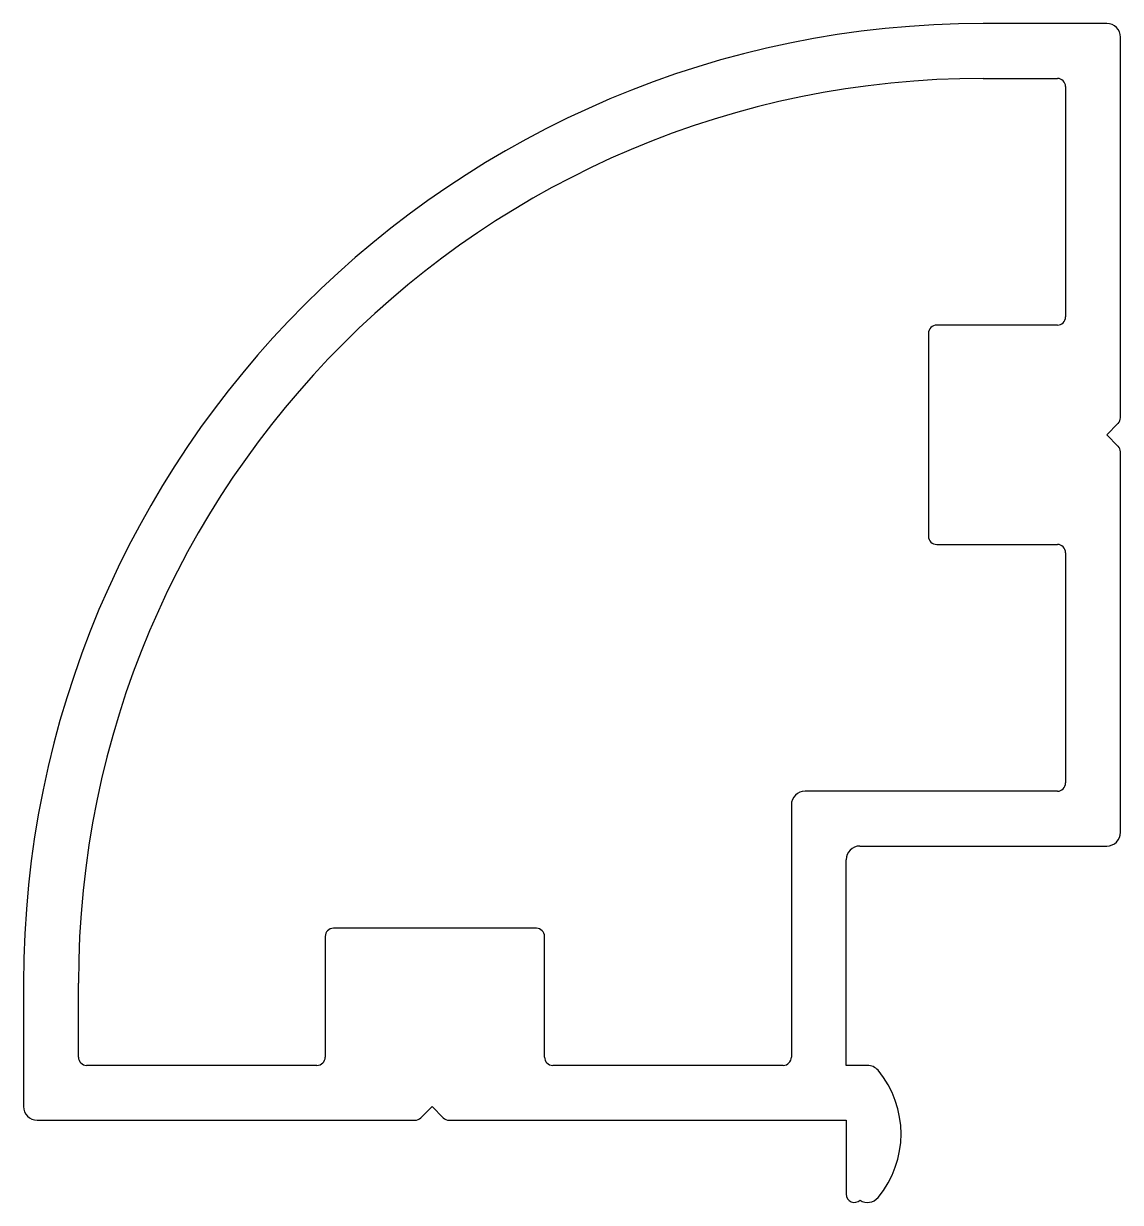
# Model space of a CAD drawing. Extents: x 2362.8 to 2402.8, y 1706.2 to 1749.2.
import ezdxf

# ---------------------------------------------------------------- set-up
doc = ezdxf.new("R2010")
doc.units = 0
doc.layers.get('0').update_dxf_attribs({"linetype": 'CONTINUOUS'})

msp = doc.modelspace()

# ---------------------------------------------------------------- linework, layer by layer
for p, q in [((2402.252, 1749.208), (2397.752, 1749.208)), ((2402.752, 1734.832), (2402.752, 1748.708)), ((2397.752, 1747.208), (2400.452, 1747.208)), ((2400.752, 1746.908), (2400.752, 1738.508)), ((2400.452, 1738.208), (2396.052, 1738.208)), ((2395.752, 1737.908), (2395.752, 1730.508)), ((2402.252, 1734.208), (2402.664, 1734.62)), ((2402.664, 1733.796), (2402.252, 1734.208)), ((2402.752, 1719.708), (2402.752, 1733.584)), ((2396.052, 1730.208), (2400.452, 1730.208)), ((2400.752, 1729.908), (2400.752, 1721.508)), ((2400.452, 1721.208), (2391.252, 1721.208)), ((2390.752, 1720.708), (2390.752, 1711.508)), ((2393.252, 1719.208), (2402.252, 1719.208)), ((2392.752, 1711.208), (2392.752, 1718.708)), ((2381.452, 1716.208), (2374.052, 1716.208)), ((2373.752, 1715.908), (2373.752, 1711.508)), ((2381.752, 1711.508), (2381.752, 1715.908)), ((2362.752, 1714.208), (2362.752, 1709.708)), ((2364.752, 1711.508), (2364.752, 1714.208)), ((2373.452, 1711.208), (2365.052, 1711.208)), ((2390.452, 1711.208), (2382.052, 1711.208)), ((2393.528, 1711.208), (2392.752, 1711.208)), ((2377.234, 1709.296), (2377.647, 1709.708)), ((2377.647, 1709.708), (2378.059, 1709.296)), ((2363.252, 1709.208), (2377.022, 1709.208)), ((2378.271, 1709.208), (2392.752, 1709.208)), ((2392.752, 1709.208), (2392.752, 1706.508))]:
    msp.add_line(p, q)
for centre, radius, start, end in [((2397.752, 1714.208), 35, 90, 180), ((2402.252, 1748.708), 0.5, 0, 90), ((2397.752, 1714.208), 33, 90, 180), ((2400.452, 1746.908), 0.3, 0, 90), ((2400.452, 1738.508), 0.3, 270, 0), ((2396.052, 1737.908), 0.3, 90, 180), ((2402.452, 1734.832), 0.3, 315, 360), ((2402.452, 1733.584), 0.3, 0, 45), ((2396.052, 1730.508), 0.3, 180, 270), ((2400.452, 1729.908), 0.3, 0, 90), ((2400.452, 1721.508), 0.3, 270, 0), ((2391.252, 1720.708), 0.5, 90, 180), ((2402.252, 1719.708), 0.5, 270, 360), ((2393.252, 1718.708), 0.5, 90, 180), ((2374.052, 1715.908), 0.3, 90, 180), ((2381.452, 1715.908), 0.3, 0, 90), ((2365.052, 1711.508), 0.3, 180, 270), ((2373.452, 1711.508), 0.3, 270, 0), ((2382.052, 1711.508), 0.3, 180, 270), ((2390.452, 1711.508), 0.3, 270, 0), ((2393.528, 1710.708), 0.5, 39.7918, 90), ((2391.127, 1708.708), 3.625, 320.2082, 39.7918), ((2363.252, 1709.708), 0.5, 180, 270), ((2377.022, 1709.508), 0.3, 270, 315), ((2378.271, 1709.508), 0.3, 225, 270), ((2393.052, 1706.508), 0.3, 180, 312.9316), ((2393.528, 1706.708), 0.5, 237.0663, 320.2082)]:
    msp.add_arc(centre, radius, start, end)

doc.saveas('drawing.dxf')
